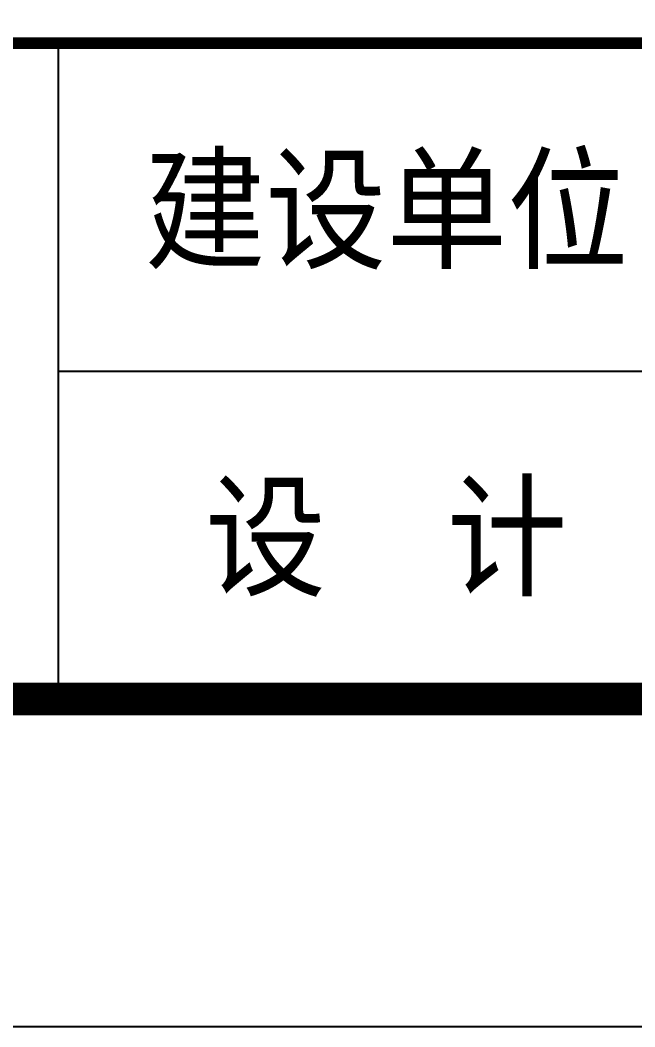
# Model space of a CAD drawing. Extents: x 43627 to 1359545, y -692302 to -50983.
# Drawn here: x 1300104 to 1301978, y -135083 to -132012 of the extents above; entities that cross this region are included whole.
import ezdxf
from ezdxf.enums import TextEntityAlignment as Align

# ---------------------------------------------------------------- set-up
doc = ezdxf.new("R2010")
doc.units = 0
doc.header["$LTSCALE"] = 1000
doc.header["$MEASUREMENT"] = 0
for name, color, linetype in [('tuqian_neibu_pl', 7, 'Continuous'), ('图签目录', 255, 'Continuous'), ('标准图签', 7, 'Continuous')]:
    doc.layers.add(name, color=color, linetype=linetype)
doc.styles.get("Standard").update_dxf_attribs({"font": 'gbenor.shx', "bigfont": 'gbcbig.shx'})
doc.styles.add('宋体', font='宋体.ttf', dxfattribs={"width": 0.8})

# ---------------------------------------------------------------- blocks, each defined once
blk = doc.blocks.new('ztwj10')
for p, q in [((89300, 3000), (89300, 1000)), ((89300, 2000), (117900, 2000))]:
    blk.add_line(p, q)
at = {"const_width": 35.9}
blk.add_lwpolyline([(78900, 3000), (117900, 3000)], dxfattribs=at)
at = {"layer": 'tuqian_neibu_pl'}
blk.add_lwpolyline([(0, 0), (0, 84100), (118900, 84100), (118900, 0)], close=True, dxfattribs=at)
at = {"layer": 'tuqian_neibu_pl', "const_width": 100}
blk.add_lwpolyline([(2500, 1000), (2500, 83100), (117900, 83100), (117900, 1000)], close=True, dxfattribs=at)
at = {"style": '宋体', "width": 0.9}
for s, p in [('建设单位', (90300, 2500)), ('设  计', (90300, 1500))]:
    blk.add_text(s, height=300, rotation=360, dxfattribs=at).set_placement(p, align=Align.MIDDLE)
at = {"layer": '图签目录', "style": '宋体', "width": 0.8}
for tag, p in [('图纸编号', (116608.3, 2513)), ('图纸时间', (108425.4, 1527.6)), ('设计号', (112300, 1500))]:
    blk.add_attdef(tag, text='', height=300, dxfattribs=at).set_placement(p, align=Align.MIDDLE)
at = {"layer": '图签目录', "lineweight": 30, "width": 0.8, "flags": 104}
for tag, p in [('工程名称', (102300, 2492)), ('图纸名称', (110300, 2500)), ('建设单位', (94300, 2466.4))]:
    blk.add_attdef(tag, text='', height=300, dxfattribs=at).set_placement(p, align=Align.MIDDLE_CENTER)
at = {"layer": '图签目录', "style": '宋体', "width": 0.8}
for tag, p in [('65', (114296.6, 1364.2)), ('3', (116596.8, 1346.9))]:
    blk.add_attdef(tag, text='', height=300, dxfattribs=at).set_placement(p, align=Align.CENTER)

msp = doc.modelspace()

# ---------------------------------------------------------------- block references
at = {"layer": '标准图签'}
msp.add_blockref('ztwj10', (1210920.2, -135083), dxfattribs=at)

doc.saveas('drawing.dxf')
